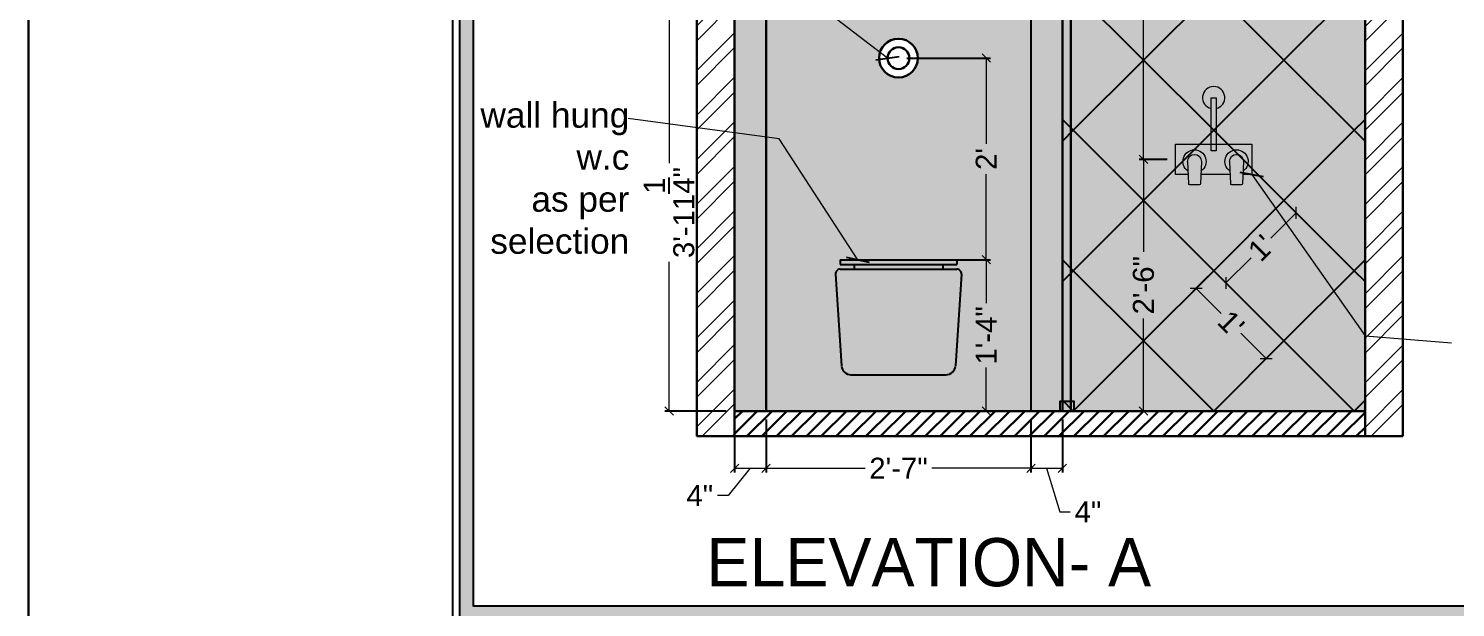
# Model space of a CAD drawing. Header units: millimetres. Extents: x 56222 to 3066687, y -650199 to -121287.
# Drawn here: x 148903 to 149072.8, y -183550.8 to -183481.9 of the extents above; entities that cross this region are included whole.
import ezdxf

# ---------------------------------------------------------------- set-up
doc = ezdxf.new("R2010")
doc.units = ezdxf.units.MM
doc.header["$MEASUREMENT"] = 0
doc.header["$PDMODE"] = 35
doc.layers.get('Defpoints').update_dxf_attribs({"color": 220})
doc.layers.add('AR HATCH-7', color=7, linetype='Continuous')
doc.layers.add('SANIT', color=232, linetype='Continuous')
for name, color, linetype, lineweight in [('dim05', 1, 'Continuous', 13), ('ELEC.', 5, 'Continuous', 20), ('Flooring', 253, 'Continuous', 30), ('HACHA', 253, 'Continuous', 5), ('LABALLING', 1, 'Continuous', 25), ('NAME PLATE', 7, 'Continuous', 25), ('sec. mark', 5, 'Continuous', 25), ('UTILITY', 48, 'Continuous', 9), ('wall', 7, 'Continuous', 30), ('XX~SLAB ( BEAM )~ ( DIM )', 7, 'Continuous', 9)]:
    doc.layers.add(name, color=color, linetype=linetype, lineweight=lineweight)
doc.layers.add('hatch', color=253, linetype='Continuous', lineweight=0, transparency=0.4)
doc.styles.add('Aerial', font='arial.ttf')
doc.styles.add('Arial', font='arial.ttf')
doc.styles.add('DATE', font='swissc.ttf', dxfattribs={"height": 6.75})
doc.styles.get("Standard").update_dxf_attribs({"font": 'arial.ttf', "height": 6})
doc.dimstyles.new('ISO-25', dxfattribs={"dimtxt": 2.5, "dimasz": 1, "dimexe": 0.5, "dimexo": 1, "dimtad": 0, "dimdec": 1, "dimlunit": 4, "dimtxsty": 'Standard', "dimblk": 'OBLIQUE', "dimcen": 2.5, "dimclrd": 1, "dimclre": 1, "dimclrt": 5, "dimadec": 0, "dimazin": 0, "dimtfac": 1, "dimtdec": 1, "dimtmove": 0, "dimatfit": 3, "dimfxl": 1, "dimlwd": -1, "dimarcsym": 0})
doc.dimstyles.new('NEW ', dxfattribs={"dimtxt": 3, "dimasz": 2, "dimexe": 1, "dimexo": 1, "dimgap": 0.089996, "dimtad": 0, "dimtoh": 1, "dimzin": 3, "dimdsep": 46, "dimlunit": 4, "dimtxsty": 'Aerial', "dimblk": 'OBLIQUE', "dimcen": 0.089996, "dimdle": 1, "dimclrd": 252, "dimclre": 252, "dimclrt": 7, "dimadec": 0, "dimazin": 1, "dimtfac": 1, "dimtdec": 0, "dimtofl": 0, "dimtmove": 1, "dimatfit": 3, "dimldrblk": 'OBLIQUE', "dimfxl": 1, "dimtolj": 1, "dimtzin": 0, "dimlwd": 5, "dimlwe": 5, "dimarcsym": 0})

# ---------------------------------------------------------------- blocks, each defined once
blk = doc.blocks.new('404COK-E')
for p, q in [((0.82, 0, 1), (0.7, -2.68, 1)), ((-0.82, 0, 1), (-0.7, -2.68, 1)), ((-0.57, -2.8, 1), (0.57, -2.8, 1))]:
    blk.add_line(p, q)
for centre, radius, start, end in [((0, 0, 1), 1.38, 304.096, 235.904), ((0, 0, 1), 0.824, 0, 180), ((-0.57, -2.68, 1), 0.125, 180, 270), ((0.57, -2.68, 1), 0.125, 270, 0)]:
    blk.add_arc(centre, radius, start, end)
blk = doc.blocks.new('sda sdasd')
at = {"ltscale": 0.25, "true_color": 0xffffff}
h = blk.add_hatch(color=7, dxfattribs=at)
h.dxf.hatch_style = 1
h.paths.add_polyline_path([(46521.76, -32072.17, 0.433848), (46521.2, -32071.58), (46507.32, -32071.58, 0.433848), (46506.76, -32072.17), (46507.49, -32083.1, 0.394848), (46508.6, -32084.15), (46519.92, -32084.15, 0.394848), (46521.03, -32083.1)])
h.paths.add_polyline_path([(46521.2, -32070.46), (46507.32, -32070.46), (46507.32, -32071.02), (46521.2, -32071.02)])
h.paths.add_polyline_path([(46519.53, -32071.02), (46508.99, -32071.02), (46508.99, -32071.58), (46519.53, -32071.58)])
at = {"layer": 'SANIT'}
for p, q in [((46507.32, -32070.46), (46507.32, -32071.02)), ((46507.32, -32070.46), (46521.2, -32070.46)), ((46507.32, -32071.02), (46521.2, -32071.02)), ((46508.99, -32071.02), (46508.99, -32071.58)), ((46519.53, -32071.02), (46519.53, -32071.58)), ((46521.2, -32070.46), (46521.2, -32071.02)), ((46506.76, -32072.17), (46507.49, -32083.1)), ((46507.32, -32071.58), (46521.2, -32071.58)), ((46521.76, -32072.17), (46521.03, -32083.1)), ((46508.6, -32084.15), (46519.92, -32084.15))]:
    blk.add_line(p, q, dxfattribs=at)
for centre, radius, start, end in [((46507.32, -32072.14), 0.558, 90, 183.8141), ((46521.2, -32072.14), 0.558, 356.1859, 90), ((46508.6, -32083.03), 1.12, 183.8141, 270), ((46519.92, -32083.03), 1.12, 270, 356.1859)]:
    blk.add_arc(centre, radius, start, end, dxfattribs=at)
blk = doc.blocks.new('_Oblique')
at = {"layer": 'wall', "color": 0, "lineweight": -2}
blk.add_line((-0.5, -0.5), (0.5, 0.5), dxfattribs=at)
blk = doc.blocks.new('*D928')
at = {"layer": 'Defpoints', "color": 0, "lineweight": 25, "transparency": 16777216}
for p in [(149044.02, -183510.71), (149052.37, -183519.06), (149050.27, -183521.16)]:
    blk.add_point(p, dxfattribs=at)
at = {"layer": 'dim05', "color": 1, "linetype": 'Continuous', "lineweight": -2, "transparency": 16777216}
for p, q in [((149043.31, -183511.41), (149041.56, -183513.16)), ((149051.66, -183519.77), (149049.91, -183521.51))]:
    blk.add_line(p, q, dxfattribs=at)
at = {"layer": 'dim05', "color": 1, "linetype": 'Continuous', "transparency": 16777216}
for p, q in [((149041.92, -183512.81), (149044.92, -183515.81)), ((149050.27, -183521.16), (149047.26, -183518.16))]:
    blk.add_line(p, q, dxfattribs=at)
at = {"layer": 'dim05', "color": 1, "transparency": 16777216}
for p, rotation in [((149041.92, -183512.81), 135), ((149050.27, -183521.16), 315)]:
    blk.add_blockref('_Oblique', p, dxfattribs=dict(at, rotation=rotation))
at = {"layer": 'dim05', "color": 5, "lineweight": 25, "transparency": 16777216, "insert": (149046.09, -183516.99), "char_height": 2.5, "attachment_point": 5, "rotation": 315, "style": 'Arial'}
blk.add_mtext("1'", dxfattribs=at)
blk = doc.blocks.new('*D929')
at = {"layer": 'Defpoints', "color": 0, "lineweight": 25, "transparency": 16777216}
for p in [(149052.37, -183502.36), (149053.83, -183503.82), (149044.02, -183510.71)]:
    blk.add_point(p, dxfattribs=at)
at = {"layer": 'dim05', "color": 1, "linetype": 'Continuous', "transparency": 16777216}
for p, q in [((149053.83, -183503.82), (149050.83, -183506.82)), ((149045.48, -183512.17), (149048.48, -183509.16))]:
    blk.add_line(p, q, dxfattribs=at)
at = {"layer": 'dim05', "color": 1, "linetype": 'Continuous', "lineweight": -2, "transparency": 16777216}
for p, q in [((149053.08, -183503.06), (149054.18, -183504.17)), ((149044.72, -183511.41), (149045.83, -183512.52))]:
    blk.add_line(p, q, dxfattribs=at)
at = {"layer": 'dim05', "color": 1, "transparency": 16777216}
for p, rotation in [((149053.83, -183503.82), 45), ((149045.48, -183512.17), 225)]:
    blk.add_blockref('_Oblique', p, dxfattribs=dict(at, rotation=rotation))
at = {"layer": 'dim05', "color": 5, "lineweight": 25, "transparency": 16777216, "insert": (149049.65, -183507.99), "char_height": 2.5, "attachment_point": 5, "rotation": 45, "style": 'Arial'}
blk.add_mtext("1'", dxfattribs=at)
blk = doc.blocks.new('*D899')
at = {"layer": 'Defpoints', "color": 0, "lineweight": 25, "transparency": 16777216}
for p in [(148979.24, -183480.17), (148987.02, -183480.17), (148987.02, -183527.41)]:
    blk.add_point(p, dxfattribs=at)
at = {"layer": 'dim05', "color": 1, "linetype": 'Continuous', "lineweight": -2, "transparency": 16777216}
for p, q in [((148986.02, -183480.17), (148978.74, -183480.17)), ((148986.02, -183527.41), (148978.74, -183527.41))]:
    blk.add_line(p, q, dxfattribs=at)
at = {"layer": 'dim05', "color": 1, "linetype": 'Continuous', "transparency": 16777216}
for p, q in [((148979.24, -183480.17), (148979.24, -183497.92)), ((148979.24, -183527.41), (148979.24, -183509.66))]:
    blk.add_line(p, q, dxfattribs=at)
at = {"layer": 'dim05', "color": 1, "transparency": 16777216}
for p, rotation in [((148979.24, -183480.17), 90), ((148979.24, -183527.41), 270)]:
    blk.add_blockref('_Oblique', p, dxfattribs=dict(at, rotation=rotation))
at = {"layer": 'dim05', "color": 5, "lineweight": 25, "transparency": 16777216, "insert": (148979.24, -183503.79), "char_height": 2.5, "attachment_point": 5, "rotation": 90, "style": 'Arial'}
blk.add_mtext('3\'-11{\\H1x;\\S1/4;}"', dxfattribs=at)
blk = doc.blocks.new('*D901')
at = {"layer": 'Defpoints', "color": 0, "lineweight": 25, "transparency": 16777216}
for p in [(148987.02, -183527.41), (148990.77, -183527.41), (148990.77, -183534.22)]:
    blk.add_point(p, dxfattribs=at)
at = {"layer": 'dim05', "color": 1, "linetype": 'Continuous', "lineweight": -2, "transparency": 16777216}
for p, q in [((148987.02, -183528.41), (148987.02, -183534.72)), ((148990.77, -183528.41), (148990.77, -183534.72))]:
    blk.add_line(p, q, dxfattribs=at)
at = {"layer": 'dim05', "color": 1, "linetype": 'Continuous', "transparency": 16777216}
for p, q in [((148988.89, -183534.22), (148986.24, -183537.48)), ((148987.02, -183534.22), (148990.77, -183534.22)), ((148986.24, -183537.48), (148984.99, -183537.48))]:
    blk.add_line(p, q, dxfattribs=at)
at = {"layer": 'dim05', "color": 1, "transparency": 16777216, "rotation": 180}
blk.add_blockref('_Oblique', (148987.02, -183534.22), dxfattribs=at)
at = {"layer": 'dim05', "color": 1, "transparency": 16777216}
blk.add_blockref('_Oblique', (148990.77, -183534.22), dxfattribs=at)
at = {"layer": 'dim05', "color": 5, "lineweight": 25, "transparency": 16777216, "insert": (148982.88, -183537.48), "char_height": 2.5, "attachment_point": 5, "style": 'Arial'}
blk.add_mtext('4"', dxfattribs=at)
blk = doc.blocks.new('*D902')
at = {"layer": 'Defpoints', "color": 0, "lineweight": 25, "transparency": 16777216}
for p in [(148990.77, -183527.41), (149022.27, -183527.41), (149022.27, -183534.22)]:
    blk.add_point(p, dxfattribs=at)
at = {"layer": 'dim05', "color": 1, "linetype": 'Continuous', "lineweight": -2, "transparency": 16777216}
for p, q in [((148990.77, -183528.41), (148990.77, -183534.72)), ((149022.27, -183528.41), (149022.27, -183534.72))]:
    blk.add_line(p, q, dxfattribs=at)
at = {"layer": 'dim05', "color": 1, "linetype": 'Continuous', "transparency": 16777216}
for p, q in [((148990.77, -183534.22), (149002.55, -183534.22)), ((149022.27, -183534.22), (149010.49, -183534.22))]:
    blk.add_line(p, q, dxfattribs=at)
at = {"layer": 'dim05', "color": 1, "transparency": 16777216, "rotation": 180}
blk.add_blockref('_Oblique', (148990.77, -183534.22), dxfattribs=at)
at = {"layer": 'dim05', "color": 1, "transparency": 16777216}
blk.add_blockref('_Oblique', (149022.27, -183534.22), dxfattribs=at)
at = {"layer": 'dim05', "color": 5, "lineweight": 25, "transparency": 16777216, "insert": (149006.52, -183534.22), "char_height": 2.5, "attachment_point": 5, "style": 'Arial'}
blk.add_mtext('2\'-7"', dxfattribs=at)
blk = doc.blocks.new('*D903')
at = {"layer": 'Defpoints', "color": 0, "lineweight": 25, "transparency": 16777216}
for p in [(149022.27, -183527.41), (149026.02, -183527.41), (149026.02, -183534.22)]:
    blk.add_point(p, dxfattribs=at)
at = {"layer": 'dim05', "color": 1, "linetype": 'Continuous', "lineweight": -2, "transparency": 16777216}
for p, q in [((149022.27, -183528.41), (149022.27, -183534.72)), ((149026.02, -183528.41), (149026.02, -183534.72))]:
    blk.add_line(p, q, dxfattribs=at)
at = {"layer": 'dim05', "color": 1, "linetype": 'Continuous', "transparency": 16777216}
for p, q in [((149022.27, -183534.22), (149026.02, -183534.22)), ((149024.14, -183534.22), (149025.7, -183539.41)), ((149025.7, -183539.41), (149026.95, -183539.41))]:
    blk.add_line(p, q, dxfattribs=at)
at = {"layer": 'dim05', "color": 1, "transparency": 16777216, "rotation": 180}
blk.add_blockref('_Oblique', (149022.27, -183534.22), dxfattribs=at)
at = {"layer": 'dim05', "color": 1, "transparency": 16777216}
blk.add_blockref('_Oblique', (149026.02, -183534.22), dxfattribs=at)
at = {"layer": 'dim05', "color": 5, "lineweight": 25, "transparency": 16777216, "insert": (149029.06, -183539.41), "char_height": 2.5, "attachment_point": 5, "style": 'Arial'}
blk.add_mtext('4"', dxfattribs=at)
blk = doc.blocks.new('*D904')
at = {"layer": 'Defpoints', "color": 0, "lineweight": 25, "transparency": 16777216}
for p in [(149008.69, -183509.41), (149016.96, -183509.41), (149008.69, -183527.41)]:
    blk.add_point(p, dxfattribs=at)
at = {"layer": 'dim05', "color": 1, "linetype": 'Continuous', "lineweight": -2, "transparency": 16777216}
for p, q in [((149009.69, -183509.41), (149017.46, -183509.41)), ((149009.69, -183527.41), (149017.46, -183527.41))]:
    blk.add_line(p, q, dxfattribs=at)
at = {"layer": 'dim05', "color": 1, "linetype": 'Continuous', "transparency": 16777216}
for p, q in [((149016.96, -183509.41), (149016.96, -183514.58)), ((149016.96, -183527.41), (149016.96, -183522.24))]:
    blk.add_line(p, q, dxfattribs=at)
at = {"layer": 'dim05', "color": 1, "transparency": 16777216}
for p, rotation in [((149016.96, -183509.41), 90), ((149016.96, -183527.41), 270)]:
    blk.add_blockref('_Oblique', p, dxfattribs=dict(at, rotation=rotation))
at = {"layer": 'dim05', "color": 5, "lineweight": 25, "transparency": 16777216, "insert": (149016.96, -183518.41), "char_height": 2.5, "attachment_point": 5, "rotation": 90, "style": 'Arial'}
blk.add_mtext('1\'-4"', dxfattribs=at)
blk = doc.blocks.new('*D905')
at = {"layer": 'Defpoints', "color": 0, "lineweight": 25, "transparency": 16777216}
for p in [(149006.52, -183485.41), (149016.96, -183485.41), (149011.7, -183509.41)]:
    blk.add_point(p, dxfattribs=at)
at = {"layer": 'dim05', "color": 1, "linetype": 'Continuous', "lineweight": -2, "transparency": 16777216}
for p, q in [((149007.52, -183485.41), (149017.46, -183485.41)), ((149012.7, -183509.41), (149017.46, -183509.41))]:
    blk.add_line(p, q, dxfattribs=at)
at = {"layer": 'dim05', "color": 1, "linetype": 'Continuous', "transparency": 16777216}
for p, q in [((149016.96, -183485.41), (149016.96, -183495.61)), ((149016.96, -183509.41), (149016.96, -183499.21))]:
    blk.add_line(p, q, dxfattribs=at)
at = {"layer": 'dim05', "color": 1, "transparency": 16777216}
for p, rotation in [((149016.96, -183485.41), 90), ((149016.96, -183509.41), 270)]:
    blk.add_blockref('_Oblique', p, dxfattribs=dict(at, rotation=rotation))
at = {"layer": 'dim05', "color": 5, "lineweight": 25, "transparency": 16777216, "insert": (149016.96, -183497.41), "char_height": 2.5, "attachment_point": 5, "rotation": 90, "style": 'Arial'}
blk.add_mtext("2'", dxfattribs=at)
blk = doc.blocks.new('*D906')
at = {"layer": 'Defpoints', "color": 0, "lineweight": 25, "transparency": 16777216}
for p in [(149039.48, -183497.47), (149035.67, -183527.41), (149039.48, -183527.41)]:
    blk.add_point(p, dxfattribs=at)
at = {"layer": 'dim05', "color": 1, "linetype": 'Continuous', "lineweight": -2, "transparency": 16777216}
for p, q in [((149038.48, -183497.47), (149035.17, -183497.47)), ((149038.48, -183527.41), (149035.17, -183527.41))]:
    blk.add_line(p, q, dxfattribs=at)
at = {"layer": 'dim05', "color": 1, "linetype": 'Continuous', "transparency": 16777216}
for p, q in [((149035.67, -183497.47), (149035.67, -183508.47)), ((149035.67, -183527.41), (149035.67, -183516.41))]:
    blk.add_line(p, q, dxfattribs=at)
at = {"layer": 'dim05', "color": 1, "transparency": 16777216}
for p, rotation in [((149035.67, -183497.47), 90), ((149035.67, -183527.41), 270)]:
    blk.add_blockref('_Oblique', p, dxfattribs=dict(at, rotation=rotation))
at = {"layer": 'dim05', "color": 5, "lineweight": 25, "transparency": 16777216, "insert": (149035.67, -183512.44), "char_height": 2.5, "attachment_point": 5, "rotation": 90, "style": 'Arial'}
blk.add_mtext('2\'-6"', dxfattribs=at)
blk = doc.blocks.new('*D907')
at = {"layer": 'Defpoints', "color": 0, "lineweight": 25, "transparency": 16777216}
for p in [(149035.67, -183437.45), (149044.02, -183437.45), (149039.48, -183497.47)]:
    blk.add_point(p, dxfattribs=at)
at = {"layer": 'dim05', "color": 1, "linetype": 'Continuous', "lineweight": -2, "transparency": 16777216}
for p, q in [((149043.02, -183437.45), (149035.17, -183437.45)), ((149038.48, -183497.47), (149035.17, -183497.47))]:
    blk.add_line(p, q, dxfattribs=at)
at = {"layer": 'dim05', "color": 1, "linetype": 'Continuous', "transparency": 16777216}
for p, q in [((149035.67, -183437.45), (149035.67, -183465.69)), ((149035.67, -183497.47), (149035.67, -183469.24))]:
    blk.add_line(p, q, dxfattribs=at)
at = {"layer": 'dim05', "color": 1, "transparency": 16777216}
for p, rotation in [((149035.67, -183437.45), 90), ((149035.67, -183497.47), 270)]:
    blk.add_blockref('_Oblique', p, dxfattribs=dict(at, rotation=rotation))
at = {"layer": 'dim05', "color": 5, "lineweight": 25, "transparency": 16777216, "insert": (149035.67, -183467.46), "char_height": 2.5, "attachment_point": 5, "rotation": 90, "style": 'Arial'}
blk.add_mtext("5'", dxfattribs=at)

msp = doc.modelspace()

# ---------------------------------------------------------------- hatches: boundary and pattern name
at = {"layer": 'AR HATCH-7', "lineweight": 30, "transparency": 33554559}
h = msp.add_hatch(dxfattribs=at)
h.set_pattern_fill('ANSI31', color=9, scale=10)
h.set_pattern_definition([(45, (3319.8048, -5340.6507), (-0.8838834765, 0.8838834765), [])])
h.paths.add_polyline_path([(149062.018, -183530.411), (149062.018, -183527.411), (148987.018, -183527.411), (148987.018, -183530.411)])
at = {"layer": 'hatch', "ltscale": 10}
h = msp.add_hatch(dxfattribs=at)
h.set_pattern_fill('ANSI32', color=256, scale=10, style=0)
h.set_pattern_definition([(45, (3319.805, -5340.6507), (-2.65165043, 2.65165043), []), (45, (3321.5726, -5340.6507), (-2.65165043, 2.65165043), [])])
h.paths.add_polyline_path([(148982.518, -183530.411), (148987.018, -183530.411), (148987.018, -183409.411), (148982.518, -183409.411)])
h.paths.add_polyline_path([(149066.518, -183409.411), (149062.018, -183409.411), (149062.018, -183530.411), (149066.518, -183530.411)])
at = {"layer": 'NAME PLATE', "true_color": 0xd39e00}
h = msp.add_hatch(color=42, dxfattribs=at)
h.paths.add_polyline_path([(148954.328, -183552.27), (149184.808, -183552.27), (149184.808, -183390.041), (148954.328, -183390.041)])
h.paths.add_polyline_path([(148955.946, -183550.652), (149183.19, -183550.652), (149183.19, -183391.658), (148955.946, -183391.658)], flags=16)
at = {"layer": 'XX~SLAB ( BEAM )~ ( DIM )', "linetype": 'Continuous', "lineweight": 25, "true_color": 0x465e1c, "transparency": 33554556}
h = msp.add_hatch(color=69, dxfattribs=at)
h.dxf.hatch_style = 1
h.paths.add_polyline_path([(149062.018, -183512.004), (149060.721, -183510.708), (149052.369, -183519.059), (149060.721, -183527.411), (149062.018, -183526.114)])
h.paths.add_polyline_path([(149052.369, -183519.059), (149044.018, -183527.411), (149060.721, -183527.411)])
h.paths.add_polyline_path([(149062.018, -183526.114), (149060.721, -183527.411), (149062.018, -183527.411)], flags=17)
h.paths.add_polyline_path([(149035.666, -183519.059), (149027.435, -183527.29), (149027.435, -183527.411), (149044.018, -183527.411)])
h.paths.add_polyline_path([(149052.369, -183519.059), (149044.018, -183510.708), (149035.666, -183519.059), (149044.018, -183527.411)])
h.paths.add_polyline_path([(149027.314, -183510.708), (149027.018, -183511.004), (149027.018, -183526.268), (149027.435, -183526.268), (149027.435, -183527.29), (149035.666, -183519.059)])
h.paths.add_polyline_path([(149044.018, -183510.708), (149035.666, -183502.356), (149027.314, -183510.708), (149035.666, -183519.059)])
h.paths.add_polyline_path([(149052.369, -183502.356), (149044.018, -183510.708), (149052.369, -183519.059), (149060.721, -183510.708)])
h.paths.add_polyline_path([(149062.018, -183495.301), (149060.721, -183494.004), (149052.369, -183502.356), (149060.721, -183510.708), (149062.018, -183509.411)])
h.paths.add_polyline_path([(149062.018, -183509.411), (149060.721, -183510.708), (149062.018, -183512.004)])
h.paths.add_polyline_path([(149052.369, -183502.356), (149044.018, -183494.004), (149035.666, -183502.356), (149044.018, -183510.708)])
h.paths.add_polyline_path([(149060.721, -183494.004), (149052.369, -183485.653), (149044.018, -183494.004), (149052.369, -183502.356)])
h.paths.add_polyline_path([(149062.018, -183478.598), (149060.721, -183477.301), (149052.369, -183485.653), (149060.721, -183494.004), (149062.018, -183492.708)])
h.paths.add_polyline_path([(149062.018, -183492.708), (149060.721, -183494.004), (149062.018, -183495.301)])
h.paths.add_polyline_path([(149060.721, -183477.301), (149052.369, -183468.95), (149044.018, -183477.301), (149052.369, -183485.653)])
h.paths.add_polyline_path([(149052.369, -183485.653), (149044.018, -183477.301), (149035.666, -183485.653), (149044.018, -183494.004)])
h.paths.add_polyline_path([(149035.666, -183485.653), (149027.314, -183494.004), (149035.666, -183502.356), (149044.018, -183494.004)])
h.paths.add_polyline_path([(149027.314, -183494.004), (149027.018, -183494.301), (149027.018, -183510.411), (149027.314, -183510.708), (149035.666, -183502.356)])
h.paths.add_polyline_path([(149027.018, -183526.268), (149026.171, -183526.268), (149027.018, -183527.114)], flags=17)
h.paths.add_polyline_path([(149027.018, -183527.114), (149026.171, -183526.268), (149026.018, -183526.268), (149026.018, -183527.411), (149027.018, -183527.411)])
h.paths.add_polyline_path([(149027.435, -183526.268), (149027.018, -183526.268), (149027.018, -183527.114), (149027.314, -183527.411), (149027.435, -183527.29)])
h.paths.add_polyline_path([(149027.018, -183527.114), (149027.018, -183527.411), (149027.314, -183527.411)])
h.paths.add_polyline_path([(149027.018, -183511.004), (149026.018, -183512.004), (149026.018, -183526.114), (149026.171, -183526.268), (149027.018, -183526.268)])
h.paths.add_polyline_path([(149027.018, -183510.411), (149026.018, -183509.411), (149026.018, -183512.004), (149027.018, -183511.004)])
h.paths.add_polyline_path([(149027.018, -183510.411), (149027.018, -183511.004), (149027.314, -183510.708)])
h.paths.add_polyline_path([(149027.018, -183494.301), (149026.018, -183495.301), (149026.018, -183509.411), (149027.018, -183510.411)])
h.paths.add_polyline_path([(149027.018, -183493.708), (149026.018, -183492.708), (149026.018, -183495.301), (149027.018, -183494.301)])
h.paths.add_polyline_path([(149027.314, -183494.004), (149027.018, -183493.708), (149027.018, -183494.301)])
h.paths.add_polyline_path([(149035.666, -183485.653), (149027.314, -183477.301), (149027.018, -183477.598), (149027.018, -183493.708), (149027.314, -183494.004)])
h.paths.add_polyline_path([(149027.018, -183477.598), (149026.018, -183478.598), (149026.018, -183492.708), (149027.018, -183493.708)])
h.paths.add_polyline_path([(149044.018, -183477.301), (149035.666, -183468.95), (149027.314, -183477.301), (149035.666, -183485.653)])
h.paths.add_polyline_path([(149052.369, -183468.95), (149044.018, -183460.598), (149035.666, -183468.95), (149044.018, -183477.301)])
h.paths.add_polyline_path([(149060.721, -183460.598), (149052.369, -183452.246), (149044.018, -183460.598), (149052.369, -183468.95)])
h.paths.add_polyline_path([(149062.018, -183461.895), (149060.721, -183460.598), (149052.369, -183468.95), (149060.721, -183477.301), (149062.018, -183476.004)])
h.paths.add_polyline_path([(149062.018, -183476.004), (149060.721, -183477.301), (149062.018, -183478.598)])
h.paths.add_polyline_path([(149062.018, -183445.191), (149060.721, -183443.895), (149052.369, -183452.246), (149060.721, -183460.598), (149062.018, -183459.301)])
h.paths.add_polyline_path([(149060.721, -183443.895), (149052.369, -183435.543), (149044.018, -183443.895), (149052.369, -183452.246)])
h.paths.add_polyline_path([(149052.369, -183452.246), (149044.018, -183443.895), (149035.666, -183452.246), (149044.018, -183460.598)])
h.paths.add_polyline_path([(149035.666, -183452.246), (149027.314, -183460.598), (149035.666, -183468.95), (149044.018, -183460.598)])
h.paths.add_polyline_path([(149035.666, -183468.95), (149027.314, -183460.598), (149027.018, -183460.895), (149027.018, -183477.004), (149027.314, -183477.301)])
h.paths.add_polyline_path([(149027.018, -183460.895), (149026.018, -183461.895), (149026.018, -183476.004), (149027.018, -183477.004)])
h.paths.add_polyline_path([(149027.018, -183460.895), (149027.018, -183460.301), (149026.018, -183459.301), (149026.018, -183461.895)])
h.paths.add_polyline_path([(149035.666, -183452.246), (149027.314, -183443.895), (149027.018, -183444.191), (149027.018, -183460.301), (149027.314, -183460.598)])
h.paths.add_polyline_path([(149027.018, -183444.191), (149026.018, -183445.191), (149026.018, -183459.301), (149027.018, -183460.301)])
h.paths.add_polyline_path([(149027.018, -183460.301), (149027.018, -183460.895), (149027.314, -183460.598)])
h.paths.add_polyline_path([(149044.018, -183443.895), (149035.666, -183435.543), (149027.314, -183443.895), (149035.666, -183452.246)])
h.paths.add_polyline_path([(149062.018, -183428.488), (149060.721, -183427.191), (149052.369, -183435.543), (149060.721, -183443.895), (149062.018, -183442.598)])
h.paths.add_polyline_path([(149062.018, -183442.598), (149060.721, -183443.895), (149062.018, -183445.191)])
h.paths.add_polyline_path([(149060.721, -183427.191), (149055.94, -183422.411), (149048.798, -183422.411), (149044.018, -183427.191), (149052.369, -183435.543)])
h.paths.add_polyline_path([(149044.018, -183427.191), (149035.666, -183435.543), (149044.018, -183443.895), (149052.369, -183435.543)])
h.paths.add_polyline_path([(149044.018, -183427.191), (149039.237, -183422.411), (149032.095, -183422.411), (149027.314, -183427.191), (149035.666, -183435.543)])
h.paths.add_polyline_path([(149048.798, -183422.411), (149039.237, -183422.411), (149044.018, -183427.191)])
h.paths.add_polyline_path([(149062.018, -183422.411), (149055.94, -183422.411), (149060.721, -183427.191), (149062.018, -183425.895)])
h.paths.add_polyline_path([(149062.018, -183425.895), (149060.721, -183427.191), (149062.018, -183428.488)])
h.paths.add_polyline_path([(149027.314, -183427.191), (149027.018, -183427.488), (149027.018, -183443.598), (149027.314, -183443.895), (149035.666, -183435.543)])
h.paths.add_polyline_path([(149027.018, -183427.488), (149026.018, -183428.488), (149026.018, -183442.598), (149027.018, -183443.598)])
h.paths.add_polyline_path([(149032.095, -183422.411), (149027.018, -183422.411), (149027.018, -183426.895), (149027.314, -183427.191)])
h.paths.add_polyline_path([(149027.018, -183422.411), (149026.018, -183422.411), (149026.018, -183425.895), (149027.018, -183426.895)])
h.paths.add_polyline_path([(149027.018, -183426.895), (149026.018, -183425.895), (149026.018, -183428.488), (149027.018, -183427.488)])
h.paths.add_polyline_path([(149027.018, -183426.895), (149027.018, -183427.488), (149027.314, -183427.191)])
h.paths.add_polyline_path([(149062.018, -183459.301), (149060.721, -183460.598), (149062.018, -183461.895)])
at = {"layer": 'XX~SLAB ( BEAM )~ ( DIM )', "linetype": 'Continuous', "lineweight": 25, "true_color": 0xd0e9ce, "transparency": 33554559}
h = msp.add_hatch(dxfattribs=at)
h.set_pattern_fill('HOUND', color=254, angle=225)
h.set_pattern_definition([(225, (-4414.10566, -2356.86795), (-0.132582521472, -0.22097086912), [1, -0.5]), (315, (-4414.10566, -2356.86795), (-0.132582521472, 0.22097086912), [1, -0.5])])
h.paths.add_polyline_path([(149022.266, -183480.167), (148990.77, -183480.167), (148990.77, -183527.411), (149022.266, -183527.411)])
h.paths.add_polyline_path([(149013.46, -183509.411), (149013.46, -183509.97), (149011.785, -183509.97), (149011.785, -183510.528), (149013.46, -183510.528, -0.4338481), (149014.018, -183511.124), (149013.289, -183522.052, -0.3948479), (149012.174, -183523.094), (149000.861, -183523.094, -0.3948479), (148999.746, -183522.052), (148999.018, -183511.124, -0.4338481), (148999.575, -183510.528), (149001.25, -183510.528), (149001.25, -183509.97), (148999.575, -183509.97), (148999.575, -183509.411)], flags=16)
h.paths.add_polyline_path([(149004.213, -183485.411, -1), (149008.822, -183485.411, -1)], flags=16)
h.paths.add_polyline_path([(149005.213, -183485.411, -1), (149007.822, -183485.411, -1)], flags=0)
h.paths.add_polyline_path([(149026.018, -183480.167), (149022.266, -183480.167), (149022.266, -183527.411), (149025.713, -183527.411), (149025.713, -183526.268), (149026.018, -183526.268)])
h.paths.add_polyline_path([(148990.77, -183480.167), (148987.018, -183480.167), (148987.018, -183527.411), (148990.77, -183527.411)])

# ---------------------------------------------------------------- linework, layer by layer
at = {"color": 3, "lineweight": 30, "ltscale": 0.25}
for radius in [2.304, 1.304]:
    msp.add_circle((149006.518, -183485.411, -0.5), radius, dxfattribs=at)
at = {"layer": 'Flooring', "color": 32, "ltscale": 4, "true_color": 0xcd6928}
msp.add_line((149062.018, -183527.411, -0.5), (148987.018, -183527.411, -0.5), dxfattribs=at)
at = {"layer": 'HACHA', "color": 5, "lineweight": 30}
for p, q in [((149026.018, -183527.411, -0.5), (149026.018, -183422.411, -0.5)), ((149027.018, -183527.411, -0.5), (149027.018, -183422.411, -0.5))]:
    msp.add_line(p, q, dxfattribs=at)
at = {"layer": 'NAME PLATE', "color": 42, "true_color": 0xd39e00, "elevation": -0.5}
for points in [[(148953.519, -183389.232), (149185.617, -183389.232), (149185.617, -183553.078), (148953.519, -183553.078)], [(148954.328, -183390.041), (149184.808, -183390.041), (149184.808, -183552.27), (148954.328, -183552.27)], [(148955.946, -183391.658), (149183.19, -183391.658), (149183.19, -183550.652), (148955.946, -183550.652)]]:
    msp.add_lwpolyline(points, close=True, dxfattribs=at)
at = {"layer": 'UTILITY', "ltscale": 3, "elevation": -0.5}
msp.add_lwpolyline([(149043.717, -183490.118), (149044.318, -183490.118), (149044.318, -183496.451), (149043.717, -183496.451)], close=True, dxfattribs=at)
msp.add_lwpolyline([(149040.983, -183499.277), (149039.485, -183499.277), (149039.485, -183495.663), (149048.55, -183495.663), (149048.55, -183499.277), (149047.483, -183499.277)], dxfattribs=at)
at = {"layer": 'UTILITY', "ltscale": 3}
msp.add_lwpolyline([(149045.983, -183499.277), (149042.483, -183499.277)], dxfattribs=at)
msp.add_arc((149044.018, -183490.118, -0.5), 1.322, 283.15447, 256.84553, dxfattribs=at)
at = {"layer": 'wall', "lineweight": 30}
for p, q in [((148982.518, -183409.411, -0.5), (148982.518, -183530.411, -0.5)), ((148987.018, -183409.411, -0.5), (148987.018, -183530.411, -0.5)), ((149062.018, -183409.411, -0.5), (149062.018, -183530.411, -0.5)), ((149066.518, -183409.411, -0.5), (149066.518, -183530.411, -0.5)), ((149066.518, -183530.411, -0.5), (148982.518, -183530.411, -0.5))]:
    msp.add_line(p, q, dxfattribs=at)
at = {"layer": 'wall', "color": 1, "linetype": 'Continuous', "lineweight": 25, "elevation": -0.5}
msp.add_lwpolyline([(149025.713, -183527.411), (149027.435, -183527.411), (149027.435, -183526.268), (149025.713, -183526.268)], close=True, dxfattribs=at)
at = {"layer": 'XX~SLAB ( BEAM )~ ( DIM )', "color": 33, "linetype": 'Continuous', "lineweight": 25, "true_color": 0xbea383}
msp.add_line((149026.018, -183527.411, -0.5), (148987.018, -183527.411, -0.5), dxfattribs=at)
at = {"layer": 'XX~SLAB ( BEAM )~ ( DIM )', "color": 85, "lineweight": 30, "true_color": 0x58ba48}
msp.add_lwpolyline([(148903.026, -183116.581), (149991.584, -183116.581), (149991.584, -183637.979), (148903.026, -183637.979)], close=True, dxfattribs=at)
at = {"layer": 'XX~SLAB ( BEAM )~ ( DIM )', "color": 85, "lineweight": 25, "true_color": 0x689457, "elevation": -0.5}
for points in [[(149026.018, -183492.708), (149027.314, -183494.004), (149035.666, -183485.653), (149027.314, -183477.301), (149026.018, -183478.598)], [(149062.018, -183478.598), (149060.721, -183477.301), (149052.369, -183485.653), (149060.721, -183494.004), (149062.018, -183492.708)], [(149026.018, -183509.411), (149027.314, -183510.708), (149035.666, -183502.356), (149027.314, -183494.004), (149026.019, -183495.3)], [(149062.018, -183509.411), (149060.721, -183510.708), (149052.369, -183502.356), (149060.721, -183494.004), (149062.018, -183495.301)], [(149026.018, -183512.004), (149027.314, -183510.708), (149035.666, -183519.059), (149027.314, -183527.411), (149026.018, -183526.114)], [(149062.018, -183512.004), (149060.721, -183510.708), (149052.369, -183519.059), (149060.721, -183527.411), (149062.018, -183526.114)]]:
    msp.add_lwpolyline(points, dxfattribs=at)
for points in [[(149035.666, -183485.653), (149044.018, -183477.301), (149052.369, -183485.653), (149044.018, -183494.004)], [(149035.666, -183502.356), (149044.018, -183510.708), (149052.369, -183502.356), (149044.018, -183494.004)], [(149035.666, -183519.059), (149044.018, -183510.708), (149052.369, -183519.059), (149044.018, -183527.411)]]:
    msp.add_lwpolyline(points, close=True, dxfattribs=at)
at = {"layer": 'XX~SLAB ( BEAM )~ ( DIM )', "color": 67, "linetype": 'Continuous', "lineweight": 25, "true_color": 0x727430, "elevation": -0.5}
for points in [[(148987.018, -183480.167), (148990.77, -183480.167), (148990.77, -183527.411), (148987.018, -183527.411)], [(148990.77, -183480.167), (149022.266, -183480.167), (149022.266, -183527.411), (148990.77, -183527.411)], [(149026.018, -183480.167), (149022.266, -183480.167), (149022.266, -183527.411), (149026.018, -183527.411)]]:
    msp.add_lwpolyline(points, close=True, dxfattribs=at)

# ---------------------------------------------------------------- block references
at = {"layer": 'ELEC.'}
msp.add_blockref('sda sdasd', (102492.257, -151438.949, -0.5), dxfattribs=at)
at = {"layer": 'UTILITY', "ltscale": 3, "xscale": -1}
for p in [(149041.733, -183497.698, -1.5), (149046.733, -183497.698, -1.5)]:
    msp.add_blockref('404COK-E', p, dxfattribs=at)

# ---------------------------------------------------------------- texts
at = {"layer": 'LABALLING', "lineweight": 5, "ltscale": 4, "insert": (148974.496, -183490.691, -0.5), "char_height": 3, "width": 21.36404, "attachment_point": 3}
msp.add_mtext('\\pxqr;wall hung w.c \\Pas per selection', dxfattribs=at)
at = {"layer": 'sec. mark', "lineweight": 20, "insert": (148980.019, -183542.534, -0.5), "char_height": 5.74001, "attachment_point": 1, "style": 'DATE'}
msp.add_mtext_dynamic_manual_height_columns('\\pxqc;{\\fCentury Gothic|b0|i0|c0|p34;\\C5;ELEVATION- A}', width=60.21435, gutter_width=1, heights=[0], dxfattribs=at)

# ---------------------------------------------------------------- dimensions: what is measured, and where the dimension line sits
at = {"layer": 'dim05', "color": 27, "lineweight": 25, "true_color": 0x7d5120}
for base, p1, p2, override, picture, middle in [((149035.666, -183437.452, -0.5), (149039.485, -183497.47, -0.5), (149044.018, -183437.452, -0.5), {"dimdec": 0, "dimtxsty": 'Arial', "dimtmove": 1}, '*D907', (149035.666, -183467.461, -0.5)), ((148979.239, -183480.167, -0.5), (148987.018, -183527.411, -0.5), (148987.018, -183480.167, -0.5), {"dimdec": 2, "dimtxsty": 'Arial', "dimtmove": 1}, '*D899', (148979.239, -183503.789, -0.5)), ((149016.96, -183485.411, -0.5), (149011.698, -183509.411, -0.5), (149006.518, -183485.411, -0.5), {"dimdec": 0, "dimtxsty": 'Arial', "dimtmove": 1}, '*D905', (149016.96, -183497.411, -0.5)), ((149035.666, -183527.411, -0.5), (149039.485, -183497.47, -0.5), (149039.485, -183527.411, -0.5), {"dimdec": 0, "dimtxsty": 'Arial', "dimtmove": 1}, '*D906', (149035.666, -183512.441, -0.5))]:
    dim = msp.add_linear_dim(base=base, p1=p1, p2=p2, angle=90, dimstyle='ISO-25', override=override, dxfattribs=at)
    dim.commit()
    dim.dimension.update_dxf_attribs({"geometry": picture, "text_midpoint": middle})
for p2, distance, picture, middle in [((149052.369, -183502.356, -0.5), -2.064, '*D929', (149049.653, -183507.992, -0.5)), ((149052.369, -183519.059, -0.5), -2.972, '*D928', (149046.092, -183516.985, -0.5))]:
    dim = msp.add_aligned_dim(p1=(149044.018, -183510.708, -0.5), p2=p2, distance=distance, dimstyle='ISO-25', override={"dimdec": 0, "dimtxsty": 'Arial', "dimtmove": 1}, dxfattribs=at)
    dim.commit()
    dim.dimension.update_dxf_attribs({"geometry": picture, "text_midpoint": middle})
dim = msp.add_linear_dim(base=(149016.96, -183509.411, -0.5), p1=(149008.689, -183527.411, -0.5), p2=(149008.689, -183509.411, -0.5), angle=90, text='1\'-4"', dimstyle='ISO-25', override={"dimdec": 0, "dimtxsty": 'Arial', "dimtmove": 1}, dxfattribs=at)
dim.commit()
dim.dimension.update_dxf_attribs({"geometry": '*D904', "text_midpoint": (149016.96, -183518.411, -0.5)})
dim = msp.add_linear_dim(base=(148990.77, -183534.225, -0.5), p1=(148987.018, -183527.411, -0.5), p2=(148990.77, -183527.411, -0.5), dimstyle='ISO-25', override={"dimdec": 0, "dimtxsty": 'Arial', "dimtmove": 1}, dxfattribs=at)
dim.commit()
dim.dimension.update_dxf_attribs({"geometry": '*D901', "text_midpoint": (148984.362, -183537.478, -0.5), "dimtype": 160})
for base, p1, p2, picture, middle in [((149022.266, -183534.225, -0.5), (148990.77, -183527.411, -0.5), (149022.266, -183527.411, -0.5), '*D902', (149006.518, -183534.225, -0.5)), ((149026.018, -183534.225, -0.5), (149022.266, -183527.411, -0.5), (149026.018, -183527.411, -0.5), '*D903', (149027.573, -183539.412, -0.5))]:
    dim = msp.add_linear_dim(base=base, p1=p1, p2=p2, dimstyle='ISO-25', override={"dimdec": 0, "dimtxsty": 'Arial', "dimtmove": 1}, dxfattribs=at)
    dim.commit()
    dim.dimension.update_dxf_attribs({"geometry": picture, "text_midpoint": middle})

# ---------------------------------------------------------------- leaders
at = {"layer": 'LABALLING', "lineweight": 5, "ltscale": 2}
for points in [[(149005.213, -183485.411, -0.5), (148992.742, -183475.853, -0.5), (148974.721, -183474.173, -0.5)], [(149001.665, -183509.411, -0.5), (148992.308, -183495.028, -0.5), (148974.344, -183492.615, -0.5)], [(149048.55, -183499.277, -0.5), (149062.018, -183518.482, -0.5), (149072.292, -183519.286, -0.5)]]:
    msp.add_leader(points, dimstyle='NEW ', override={"dimexe": 7, "dimexo": 7, "dimclrd": 1, "dimfxl": 200, "dimfxlon": 1, "dimarcsym": 2}, dxfattribs=at)

doc.saveas('drawing.dxf')
